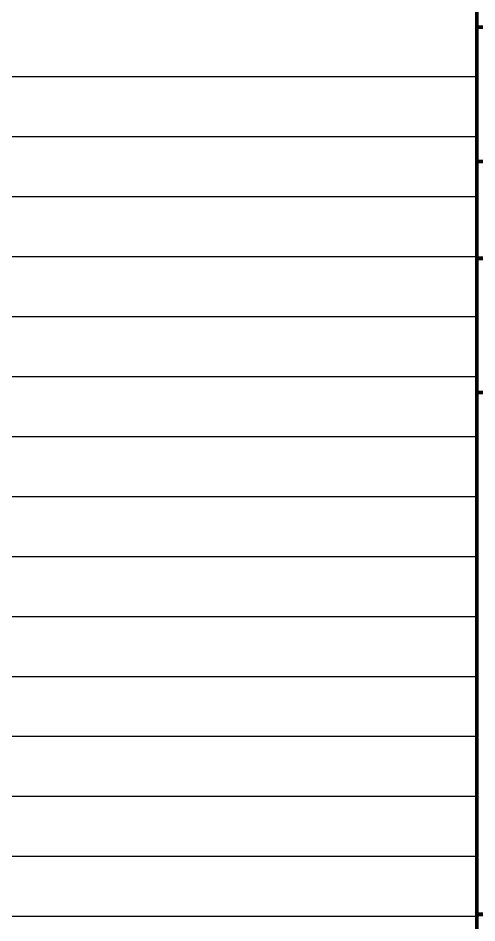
# Model space of a CAD drawing. Extents: x -522490 to 417652, y 450811 to 1108047.
# Drawn here: x 405816 to 411042, y 1027494 to 1037810 of the extents above; entities that cross this region are included whole.
import ezdxf

# ---------------------------------------------------------------- set-up
doc = ezdxf.new("R2010")
doc.units = 0
doc.header["$LTSCALE"] = 1000
doc.header["$MEASUREMENT"] = 0
doc.layers.add('PUB_TITLE', color=4, linetype='Continuous')
doc.layers.add('文字线', color=157, linetype='Continuous')

msp = doc.modelspace()

# ---------------------------------------------------------------- linework, layer by layer
at = {"layer": 'PUB_TITLE', "lineweight": 40, "const_width": 42.5}
for points in [[(411042.5, 1057818.7), (411042.5, 1017819.2)], [(411042.5, 1037705.9), (416652.5, 1037705.9)], [(411042.5, 1036175.9), (416652.5, 1036175.9)], [(411042.5, 1035070.9), (416652.5, 1035070.9)], [(411042.5, 1033541), (416652.5, 1033541)], [(411042.5, 1027591), (416652.5, 1027591)]]:
    msp.add_lwpolyline(points, dxfattribs=at)
at = {"layer": 'PUB_TITLE', "lineweight": 40}
msp.add_lwpolyline([(411042.5, 1057818.7, 42.5, 42.5, 0), (411042.5, 1017819, 0, 0, 0), (416652.5, 1017819, 0, 0, 0)], format="xyseb", dxfattribs=at)
at = {"layer": '文字线', "color": 0}
for p, q in [((345852.5, 1037144.9), (411042.2, 1037144.9)), ((345852.5, 1036460.9), (411042.2, 1036460.9)), ((345852.5, 1035776.9), (411042.1, 1035776.9)), ((345852.5, 1035092.9), (411042.1, 1035092.9)), ((345852.5, 1034408.9), (411042.3, 1034408.9)), ((345852.5, 1033724.9), (411042.3, 1033724.9)), ((345852.5, 1033040.9), (411042.2, 1033040.9)), ((345852.5, 1032356.9), (411042.2, 1032356.9)), ((345852.5, 1031672.9), (411042.1, 1031672.9)), ((345852.5, 1030988.9), (411042.1, 1030988.9)), ((345852.5, 1030304.9), (411042.3, 1030304.9)), ((345852.5, 1029620.9), (411042.3, 1029620.9)), ((345852.5, 1028936.9), (411042.2, 1028936.9)), ((345852.5, 1028252.9), (411042.2, 1028252.9)), ((345852.5, 1027568.9), (411042.1, 1027568.9))]:
    msp.add_line(p, q, dxfattribs=at)

doc.saveas('drawing.dxf')
